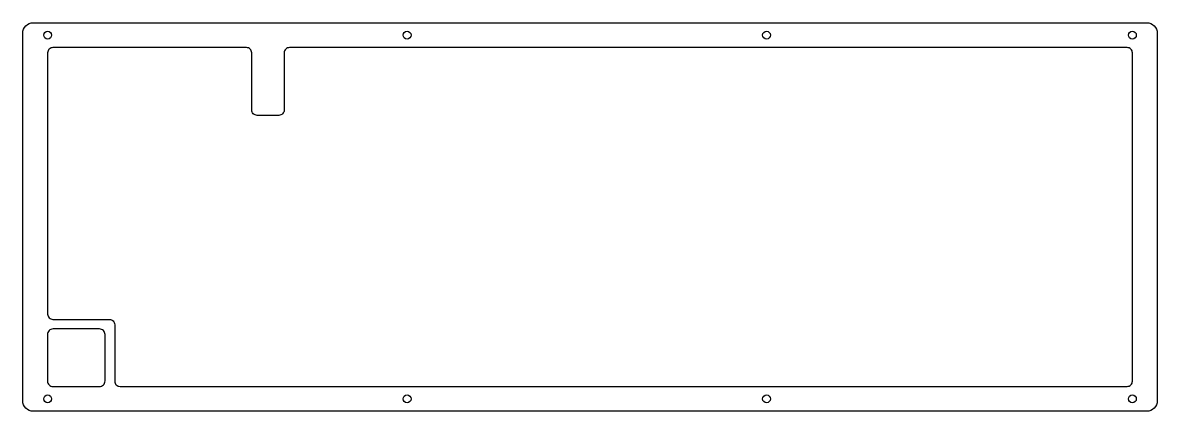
# Model space of a CAD drawing. Header units: millimetres. Extents: x -319 to 0, y -110 to 0.
import ezdxf

# ---------------------------------------------------------------- set-up
doc = ezdxf.new("R2010")
doc.units = ezdxf.units.MM
doc.layers.get('0').update_dxf_attribs({"linetype": 'CONTINUOUS'})

msp = doc.modelspace()

# ---------------------------------------------------------------- linework, layer by layer
for points in [[(-3.1, -0.37, -0.414214), (-0.1, -3.37), (-0.1, -106.62, -0.414214), (-3.1, -109.62), (-315.9, -109.62, -0.414214), (-318.9, -106.62), (-318.9, -3.37, -0.414214), (-315.9, -0.37)], [(-245.42, -24.92, -0.414214), (-246.92, -26.42), (-253.04, -26.42, -0.414214), (-254.54, -24.92), (-254.54, -8.87, 0.414214), (-256.04, -7.37), (-310.39, -7.37, 0.414214), (-311.89, -8.87), (-311.89, -82.27, 0.414214), (-310.39, -83.77), (-294.55, -83.77, -0.414214), (-293.05, -85.27), (-293.05, -101.12, 0.414214), (-291.55, -102.62), (-8.59, -102.62, 0.414214), (-7.09, -101.12), (-7.09, -8.87, 0.414214), (-8.59, -7.37), (-243.92, -7.37, 0.414214), (-245.42, -8.87)], [(-297.35, -86.47), (-310.35, -86.47, 0.414214), (-311.95, -88.07), (-311.95, -101.07, 0.414214), (-310.35, -102.67), (-297.35, -102.67, 0.414214), (-295.75, -101.07), (-295.75, -88.07, 0.414214)]]:
    msp.add_lwpolyline(points, format="xyb", close=True)
for centre in [(-311.89, -3.87), (-210.89, -3.87), (-109.89, -3.87), (-7.09, -3.87), (-311.89, -106.12), (-210.89, -106.12), (-109.89, -106.12), (-7.09, -106.12)]:
    msp.add_circle(centre, 1.1)

doc.saveas('drawing.dxf')
